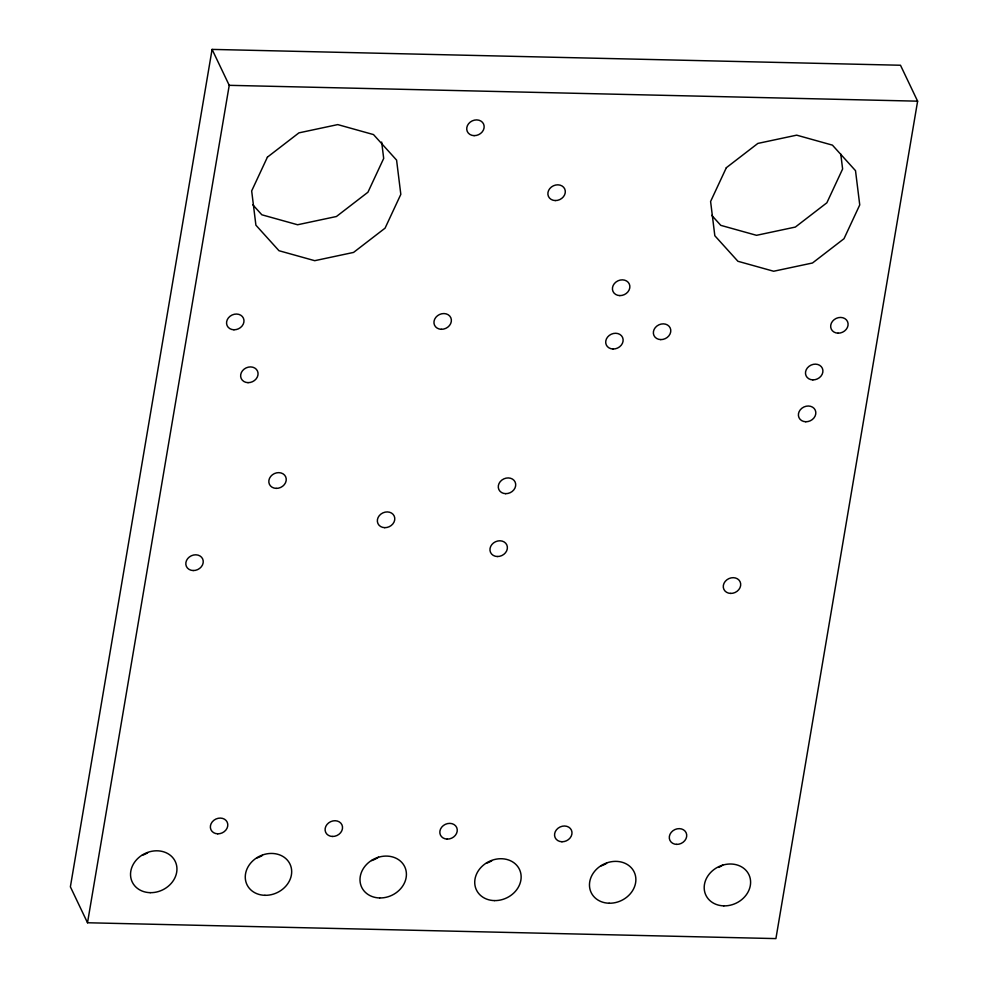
<?xml version="1.0" encoding="UTF-8"?>
<svg xmlns="http://www.w3.org/2000/svg" width="988" height="988" viewBox="0 0 988 988"><rect width="100%" height="100%" fill="white"/><g stroke="black" fill="none" stroke-linecap="round" stroke-linejoin="round"><path stroke-width="1.48" d="M212.087 49.4L70.383 886.829L87.512 922.755L775.913 938.6L917.617 101.171L900.488 65.245L212.087 49.4L229.228 85.326L87.512 922.755M229.228 85.326L917.617 101.171M711.743 215.359L720.783 225.35L756.524 235.317L795.352 227.067L826.87 202.787L842.616 168.997L840.776 154.103M252.817 204.8L261.845 214.791L297.598 224.758L336.426 216.508L367.944 192.228L383.69 158.438L381.664 142.05M722.697 865.118A23.848 20.229 -25.5 0 1 718.671 867.415M606.644 863.339A23.848 20.229 -25.5 0 1 601.087 865.908M491.913 860.696A23.848 20.229 -25.5 0 1 486.355 863.265M378.503 857.201A23.848 20.229 -25.5 0 1 371.624 860.622M262.45 855.41A23.848 20.229 -25.5 0 1 256.892 857.979M147.718 852.768A23.848 20.229 -25.5 0 1 142.161 855.336M267.415 157.141L251.668 190.931L255.904 225.178L278.987 250.717L314.727 260.684L353.556 252.422L385.073 228.154L400.819 194.364L396.583 160.105L373.501 134.578L337.76 124.599L298.932 132.861L267.415 157.141M726.341 167.701L710.594 201.49L714.83 235.737L737.913 261.277L773.653 271.243L812.494 262.993L843.999 238.713L859.745 204.924L855.509 170.677L832.427 145.137L796.686 135.158L757.858 143.421L726.341 167.701M613.079 349.011A8.966 7.608 -25.5 0 0 622.551 337.377A8.966 7.608 -25.5 0 0 607.608 337.031A8.966 7.608 -25.5 0 0 613.079 349.011M660.737 339.6A8.966 7.608 -25.5 0 0 670.21 327.967A8.966 7.608 -25.5 0 0 655.266 327.621A8.966 7.608 -25.5 0 0 660.737 339.6M497.335 556.528A8.966 7.608 -25.5 0 0 506.807 544.894A8.966 7.608 -25.5 0 0 491.863 544.549A8.966 7.608 -25.5 0 0 497.335 556.528M447.206 839.108A8.966 7.608 -25.5 0 0 456.678 827.475A8.966 7.608 -25.5 0 0 441.735 827.129A8.966 7.608 -25.5 0 0 447.206 839.108M217.743 833.823A8.966 7.608 -25.5 0 0 227.215 822.189A8.966 7.608 -25.5 0 0 212.272 821.843A8.966 7.608 -25.5 0 0 217.743 833.823M193.191 570.545A8.966 7.608 -25.5 0 0 202.663 558.912A8.966 7.608 -25.5 0 0 187.72 558.566A8.966 7.608 -25.5 0 0 193.191 570.545M332.474 836.466A8.966 7.608 -25.5 0 0 341.947 824.832A8.966 7.608 -25.5 0 0 327.003 824.486A8.966 7.608 -25.5 0 0 332.474 836.466M676.669 844.382A8.966 7.608 -25.5 0 0 686.141 832.748A8.966 7.608 -25.5 0 0 671.198 832.402A8.966 7.608 -25.5 0 0 676.669 844.382M561.937 841.751A8.966 7.608 -25.5 0 0 571.41 830.105A8.966 7.608 -25.5 0 0 556.466 829.772A8.966 7.608 -25.5 0 0 561.937 841.751M730.663 593.418A8.966 7.608 -25.5 0 0 740.123 581.784A8.966 7.608 -25.5 0 0 725.18 581.438A8.966 7.608 -25.5 0 0 730.663 593.418M474.104 135.64A8.966 7.608 -25.5 0 0 483.577 124.006A8.966 7.608 -25.5 0 0 468.633 123.661A8.966 7.608 -25.5 0 0 474.104 135.64M233.934 329.782A8.966 7.608 -25.5 0 0 243.406 318.148A8.966 7.608 -25.5 0 0 228.463 317.803A8.966 7.608 -25.5 0 0 233.934 329.782M838.046 333.178A8.966 7.608 -25.5 0 0 847.519 321.545A8.966 7.608 -25.5 0 0 832.575 321.199A8.966 7.608 -25.5 0 0 838.046 333.178M441.34 329.3A8.966 7.608 -25.5 0 0 450.8 317.667A8.966 7.608 -25.5 0 0 435.856 317.321A8.966 7.608 -25.5 0 0 441.34 329.3M619.809 295.597A8.966 7.608 -25.5 0 0 629.282 283.951A8.966 7.608 -25.5 0 0 614.338 283.618A8.966 7.608 -25.5 0 0 619.809 295.597M384.727 527.666A8.966 7.608 -25.5 0 0 394.2 516.02A8.966 7.608 -25.5 0 0 379.256 515.687A8.966 7.608 -25.5 0 0 384.727 527.666M505.658 493.667A8.966 7.608 -25.5 0 0 515.131 482.033A8.966 7.608 -25.5 0 0 500.187 481.687A8.966 7.608 -25.5 0 0 505.658 493.667M555.268 200.564A8.966 7.608 -25.5 0 0 564.728 188.93A8.966 7.608 -25.5 0 0 549.785 188.584A8.966 7.608 -25.5 0 0 555.268 200.564M812.865 379.886A8.966 7.608 -25.5 0 0 822.337 368.252A8.966 7.608 -25.5 0 0 807.394 367.906A8.966 7.608 -25.5 0 0 812.865 379.886M805.776 421.753A8.966 7.608 -25.5 0 0 815.248 410.119A8.966 7.608 -25.5 0 0 800.305 409.773A8.966 7.608 -25.5 0 0 805.776 421.753M276.195 488.381A8.966 7.608 -25.5 0 0 285.668 476.747A8.966 7.608 -25.5 0 0 270.724 476.401A8.966 7.608 -25.5 0 0 276.195 488.381M248.025 382.652A8.966 7.608 -25.5 0 0 257.485 371.019A8.966 7.608 -25.5 0 0 242.542 370.673A8.966 7.608 -25.5 0 0 248.025 382.652M723.858 905.873A23.848 20.229 -25.5 0 0 749.04 874.936A23.848 20.229 -25.5 0 0 709.298 874.01A23.848 20.229 -25.5 0 0 723.858 905.873M609.127 903.23A23.848 20.229 -25.5 0 0 634.308 872.293A23.848 20.229 -25.5 0 0 594.566 871.379A23.848 20.229 -25.5 0 0 609.127 903.23M494.395 900.599A23.848 20.229 -25.5 0 0 519.577 869.65A23.848 20.229 -25.5 0 0 479.835 868.736A23.848 20.229 -25.5 0 0 494.395 900.599M379.664 897.956A23.848 20.229 -25.5 0 0 404.845 867.007A23.848 20.229 -25.5 0 0 365.103 866.093A23.848 20.229 -25.5 0 0 379.664 897.956M264.932 895.313A23.848 20.229 -25.5 0 0 290.114 864.364A23.848 20.229 -25.5 0 0 250.372 863.45A23.848 20.229 -25.5 0 0 264.932 895.313M150.201 892.67A23.848 20.229 -25.5 0 0 175.382 861.734A23.848 20.229 -25.5 0 0 135.64 860.807A23.848 20.229 -25.5 0 0 150.201 892.67"/></g></svg>
